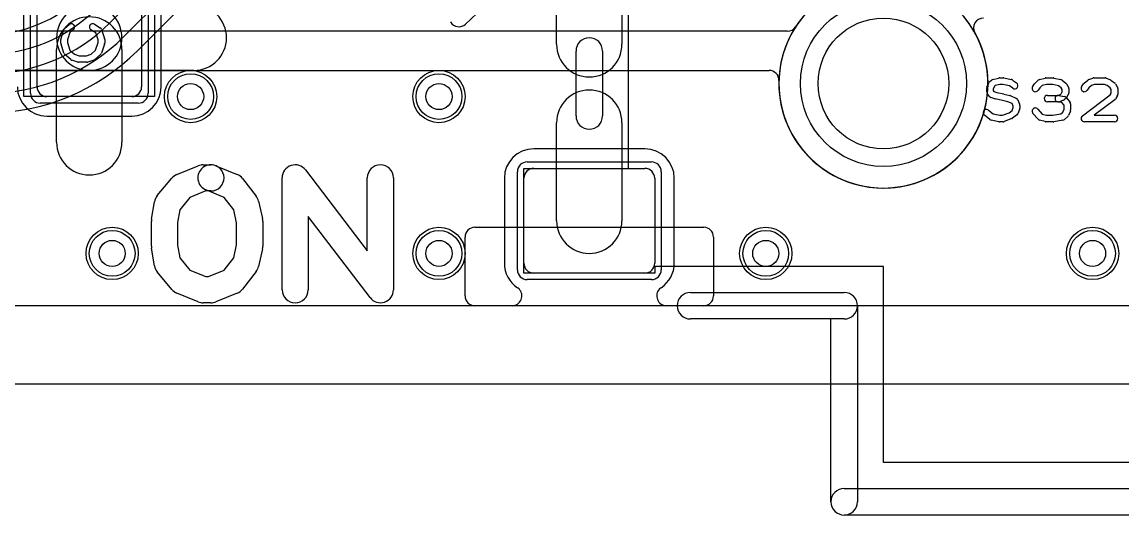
# Model space of a CAD drawing. Extents: x 0 to 57.3, y -1 to 20.5.
# Drawn here: x 27.31 to 35.73, y -1 to 2.77 of the extents above; entities that cross this region are included whole.
import ezdxf

# ---------------------------------------------------------------- set-up
doc = ezdxf.new("R2010")
doc.units = 0
for name, color, linetype in [('Hole', 1, 'CONTINUOUS'), ('L1', 3, 'CONTINUOUS'), ('L2', 3, 'CONTINUOUS'), ('L3', 3, 'CONTINUOUS'), ('L4', 3, 'CONTINUOUS'), ('MetalMask-A', 176, 'CONTINUOUS'), ('Outline', 7, 'CONTINUOUS'), ('PartsArea-A', 111, 'CONTINUOUS'), ('PartsArea-B', 111, 'CONTINUOUS'), ('PartsSilk-A', 221, 'CONTINUOUS'), ('Resist-A', 2, 'CONTINUOUS'), ('Resist-B', 2, 'CONTINUOUS'), ('Silk-A', 140, 'CONTINUOUS')]:
    doc.layers.add(name, color=color, linetype=linetype)

msp = doc.modelspace()

# ---------------------------------------------------------------- linework, layer by layer
at = {"layer": 'Hole'}
for centre, radius in [((33.9, 2.3), 0.5), ((28.6, 2.2), 0.1), ((30.5, 2.2), 0.1), ((28, 1), 0.1), ((30.5, 1), 0.1), ((33, 1), 0.1), ((35.5, 1), 0.1)]:
    msp.add_circle(centre, radius, dxfattribs=at)
at = {"layer": 'L1'}
for p, q in [((31.4, 2.6), (31.4, 3.35)), ((31.9, 3.35), (31.9, 2.6)), ((27.425, 2.275), (27.425, 2.845)), ((28.225, 2.845), (28.225, 2.275)), ((28.37504, 2.275), (28.37504, 2.82503)), ((27.575, 1.85), (27.575, 2.56)), ((28.075, 2.56), (28.075, 1.85)), ((27.825, 2.4), (27.025, 2.4)), ((28.625, 2.4), (27.825, 2.4)), ((28.15, 2.2), (27.5, 2.2)), ((27.5, 2.04996), (28.15, 2.04996)), ((31.4, 1.25), (31.4, 2)), ((31.9, 2), (31.9, 1.25)), ((32.075, 1.80004), (31.225, 1.80004)), ((31.225, 1.65), (32.075, 1.65)), ((30.99996, 1.575), (30.99996, 0.925)), ((31.15, 0.925), (31.15, 1.575)), ((32.15, 1.575), (32.15, 0.925)), ((32.30004, 0.925), (32.30004, 1.575)), ((30.77497, 1.2), (32.52503, 1.2)), ((30.7, 0.67497), (30.7, 1.12503)), ((32.6, 1.12503), (32.6, 0.67497)), ((32.075, 0.85), (31.225, 0.85)), ((31.0591, 0.6), (26.96176, 0.6)), ((32.52503, 0.6), (30.77497, 0.6)), ((38.5591, 0.6), (32.2409, 0.6))]:
    msp.add_line(p, q, dxfattribs=at)
for centre in [(28.6, 2.2), (30.5, 2.2), (28, 1), (30.5, 1), (33, 1), (35.5, 1)]:
    msp.add_circle(centre, 0.2, dxfattribs=at)
for centre, radius, start, end in [((33.89999, 2.29999), 0.80004, 134.421172, 94.808961), ((27.825, 2.65), 0.25, 90, -90), ((27.825, 2.65), 0.25, -90, 90), ((28.625, 2.65), 0.25, -90, 90), ((27.825, 2.56), 0.25, 0, 180), ((31.65, 2.6), 0.25, 180, 0), ((27.5, 2.275), 0.22504, 180, -90), ((27.5, 2.275), 0.075, 180, -90), ((28.15, 2.275), 0.22504, -90, 0), ((28.15, 2.275), 0.075, -90, 0), ((31.65, 2), 0.25, 0, 180), ((27.825, 1.85), 0.25, 180, 0), ((31.225, 1.575), 0.22504, 90, 180), ((32.075, 1.575), 0.22504, 0, 90), ((31.225, 1.575), 0.075, 90, 180), ((32.075, 1.575), 0.075, 0, 90), ((30.77497, 1.12503), 0.07497, 90, 180), ((31.65, 1.25), 0.25, 180, 0), ((32.52503, 1.12503), 0.07497, 0, 90), ((31.225, 0.925), 0.22504, 180, -123.567905), ((31.225, 0.925), 0.075, 180, -90), ((32.075, 0.925), 0.075, -90, 0), ((32.075, 0.925), 0.22504, -56.432095, 0), ((30.77497, 0.67497), 0.07497, 180, -90), ((31.0591, 0.675), 0.075, -90, 45), ((31.05912, 0.67502), 0.07497, 45, 56.434991), ((32.2409, 0.675), 0.075, 135, -90), ((32.24088, 0.67502), 0.07497, 123.565009, 135), ((32.52503, 0.67497), 0.07497, -90, 0)]:
    msp.add_arc(centre, radius, start, end, dxfattribs=at)
at = {"layer": 'L2'}
for p, q in [((33.16512, 2.7), (24.95366, 2.7)), ((25.27649, 2.39996), (33.02535, 2.39996)), ((39.27499, 0.60004), (26.96177, 0.60004))]:
    msp.add_line(p, q, dxfattribs=at)
for centre in [(28.6, 2.2), (30.5, 2.2), (28, 1), (30.5, 1), (33, 1), (35.5, 1)]:
    msp.add_circle(centre, 0.2, dxfattribs=at)
for centre, radius, start, end in [((33.9, 2.30001), 0.80004, 90, 147.124927), ((34.66484, 2.72504), 0.07497, 90, -150.935746), ((33.16512, 2.77497), 0.07497, -90, -32.873913), ((33.9, 2.29999), 0.80004, 178.362625, 29.062395), ((33.02535, 2.32499), 0.07497, -1.635704, 90)]:
    msp.add_arc(centre, radius, start, end, dxfattribs=at)
at = {"layer": 'L3'}
msp.add_line((39.27499, 0.60004), (26.96177, 0.60004), dxfattribs=at)
for centre in [(28.6, 2.2), (30.5, 2.2), (28, 1), (30.5, 1), (33, 1), (35.5, 1)]:
    msp.add_circle(centre, 0.2, dxfattribs=at)
for centre, radius, start, end in [((33.9, 2.3), 0.80004, 29.098636, 178.316768), ((33.89999, 2.3), 0.80005, -151.324154, 29.061421), ((34.66484, 2.72504), 0.07497, -151.329158, -150.935746), ((33.9, 2.29999), 0.80004, 178.362625, -151.325126), ((33.02535, 2.32499), 0.07497, -1.635704, -1.138734)]:
    msp.add_arc(centre, radius, start, end, dxfattribs=at)
at = {"layer": 'L4'}
for p, q in [((27.98129, 2.76308), (28.38544, 3.16725)), ((28.49151, 3.06118), (28.08735, 2.65702)), ((28.19345, 2.55092), (28.60267, 2.96015)), ((39.27499, 0.60004), (26.96177, 0.60004))]:
    msp.add_line(p, q, dxfattribs=at)
for centre in [(28.6, 2.2), (30.5, 2.2), (28, 1), (30.5, 1), (33, 1), (35.5, 1)]:
    msp.add_circle(centre, 0.2, dxfattribs=at)
for centre, radius, start, end in [((33.9, 2.3), 0.80004, 90, -90), ((33.9, 2.3), 0.80004, -90, 90), ((27.04438, 3.7), 1.025, -90, -45.000395), ((27.04438, 3.7), 1.175, -90, -45.000345), ((27.04437, 3.7), 1.325, -90, -45), ((27.04437, 3.7), 1.475, -90, -45), ((27.04437, 3.7), 1.62504, -90, -45)]:
    msp.add_arc(centre, radius, start, end, dxfattribs=at)
at = {"layer": 'MetalMask-A'}
for p, q in [((27.425, 2.275), (27.425, 2.845)), ((28.225, 2.845), (28.225, 2.275)), ((28.15, 2.2), (27.5, 2.2)), ((31.225, 1.65), (32.075, 1.65)), ((31.15, 0.925), (31.15, 1.575)), ((32.15, 1.575), (32.15, 0.925)), ((32.075, 0.85), (31.225, 0.85))]:
    msp.add_line(p, q, dxfattribs=at)
for centre, start, end in [((27.5, 2.275), 180, -90), ((28.15, 2.275), -90, 0), ((31.225, 1.575), 90, 180), ((32.075, 1.575), 0, 90), ((31.225, 0.925), 180, -90), ((32.075, 0.925), -90, 0)]:
    msp.add_arc(centre, 0.075, start, end, dxfattribs=at)
at = {"layer": 'Outline'}
msp.add_line((39.95, 0), (26.5, 0), dxfattribs=at)
at = {"layer": 'PartsArea-A'}
for p, q in [((27.325, 2.2), (27.325, 4.2)), ((28.325, 4.2), (28.325, 2.2)), ((31.95, 1.65), (31.95, 2.95)), ((28.325, 2.2), (27.325, 2.2)), ((31.15, 0.85), (31.15, 1.65)), ((31.15, 1.65), (31.95, 1.65)), ((32.15, 0.85), (31.15, 0.85)), ((33.9, 0.9), (32.15, 0.9)), ((32.15, 0.9), (32.15, 0.85)), ((33.9, -0.6), (33.9, 0.9)), ((36.9, -0.6), (33.9, -0.6))]:
    msp.add_line(p, q, dxfattribs=at)
at = {"layer": 'PartsArea-B'}
msp.add_line((57.3, 0), (0, 0), dxfattribs=at)
at = {"layer": 'PartsSilk-A'}
for p, q in [((30.95091, 2.98837), (30.70346, 2.75465)), ((27.60869, 2.6454), (27.63091, 2.71207)), ((27.63863, 2.72338), (27.67196, 2.75115)), ((27.70396, 2.71273), (27.6761, 2.68952)), ((27.8745, 2.68773), (27.83768, 2.71074)), ((27.86418, 2.75314), (27.90862, 2.72537)), ((27.91909, 2.71207), (27.94131, 2.6454)), ((27.60741, 2.60972), (27.60741, 2.6375)), ((27.6761, 2.68952), (27.65741, 2.63344)), ((27.65741, 2.63344), (27.65741, 2.61362)), ((27.65741, 2.61362), (27.67632, 2.55452)), ((27.87368, 2.55452), (27.89259, 2.61362)), ((27.89259, 2.63344), (27.8745, 2.68773)), ((27.89259, 2.61362), (27.89259, 2.63344)), ((27.94259, 2.6375), (27.94259, 2.60972)), ((27.63082, 2.53266), (27.6086, 2.6021)), ((27.67632, 2.55452), (27.71156, 2.52368)), ((27.83844, 2.52368), (27.87368, 2.55452)), ((27.9414, 2.6021), (27.91918, 2.53266)), ((31.5484, 2.0516), (31.5484, 2.5484)), ((31.7516, 2.5484), (31.7516, 2.0516)), ((27.68261, 2.48258), (27.63817, 2.52147)), ((27.73606, 2.46364), (27.69161, 2.47753)), ((27.71156, 2.52368), (27.74734, 2.5125)), ((27.80648, 2.4625), (27.74352, 2.4625)), ((27.74734, 2.5125), (27.80266, 2.5125)), ((27.80266, 2.5125), (27.83844, 2.52368)), ((27.85839, 2.47753), (27.81394, 2.46364)), ((27.91183, 2.52147), (27.86739, 2.48258)), ((34.6922, 2.27166), (34.70609, 2.30499)), ((34.71355, 2.31489), (34.72744, 2.326)), ((34.737, 2.33073), (34.78144, 2.34184)), ((34.74978, 2.27984), (34.74028, 2.25704)), ((34.75442, 2.28355), (34.74978, 2.27984)), ((34.79058, 2.29259), (34.75442, 2.28355)), ((34.7875, 2.34259), (34.81528, 2.34259)), ((34.81292, 2.29259), (34.79058, 2.29259)), ((34.86343, 2.28297), (34.81292, 2.29259)), ((34.81996, 2.34215), (34.87829, 2.33104)), ((34.88947, 2.26404), (34.86343, 2.28297)), ((34.88831, 2.3267), (34.91887, 2.30448)), ((35.0413, 2.27529), (35.05519, 2.29751)), ((35.05978, 2.30295), (35.08478, 2.32517)), ((35.09495, 2.33064), (35.13662, 2.34175)), ((35.11356, 2.28385), (35.09568, 2.26796)), ((35.14634, 2.29259), (35.11356, 2.28385)), ((35.14306, 2.34259), (35.19861, 2.34259)), ((35.19601, 2.29259), (35.14634, 2.29259)), ((35.24042, 2.28324), (35.19601, 2.29259)), ((35.20376, 2.34205), (35.25654, 2.33094)), ((35.26023, 2.2674), (35.24042, 2.28324)), ((35.26701, 2.326), (35.29479, 2.30378)), ((35.30037, 2.29751), (35.31426, 2.27529)), ((35.4163, 2.27529), (35.43019, 2.29751)), ((35.43577, 2.30378), (35.46355, 2.326)), ((35.49158, 2.28439), (35.47033, 2.2674)), ((35.47063, 2.32997), (35.50118, 2.34108)), ((35.51412, 2.29259), (35.49158, 2.28439)), ((35.50972, 2.34259), (35.59583, 2.34259)), ((35.59102, 2.29259), (35.51412, 2.29259)), ((35.61143, 2.28443), (35.59102, 2.29259)), ((35.60511, 2.3408), (35.63289, 2.32969)), ((35.63554, 2.26689), (35.61143, 2.28443)), ((35.63831, 2.3267), (35.66887, 2.30448)), ((35.67537, 2.29751), (35.68926, 2.27529)), ((34.69028, 2.23981), (34.69028, 2.26204)), ((34.70797, 2.20434), (34.69408, 2.22656)), ((34.75118, 2.18299), (34.72063, 2.1941)), ((34.74028, 2.25704), (34.74028, 2.24698)), ((34.74028, 2.24698), (34.74581, 2.23814)), ((34.74581, 2.23814), (34.76648, 2.23062)), ((34.76648, 2.23062), (34.82018, 2.21988)), ((34.82134, 2.21962), (34.86578, 2.20851)), ((34.86934, 2.20734), (34.91379, 2.18882)), ((35.09568, 2.26796), (35.0837, 2.24879)), ((35.15417, 2.20926), (35.2331, 2.20926)), ((35.2331, 2.20926), (35.2543, 2.21697)), ((35.24188, 2.20887), (35.28355, 2.20146)), ((35.2543, 2.21697), (35.25948, 2.22215)), ((35.25948, 2.22215), (35.26806, 2.23587)), ((35.26806, 2.25487), (35.26023, 2.2674)), ((35.26806, 2.23587), (35.26806, 2.25487)), ((35.29685, 2.1888), (35.28574, 2.17769)), ((35.29838, 2.19285), (35.32615, 2.15952)), ((35.31426, 2.21545), (35.30037, 2.19323)), ((35.31806, 2.26204), (35.31806, 2.2287)), ((35.42247, 2.05239), (35.63543, 2.21256)), ((35.47033, 2.2674), (35.4587, 2.24879)), ((35.63543, 2.21256), (35.64306, 2.22476)), ((35.64306, 2.25487), (35.63554, 2.26689)), ((35.64306, 2.22476), (35.64306, 2.25487)), ((35.68926, 2.20434), (35.67537, 2.18212)), ((35.69306, 2.26204), (35.69306, 2.21759)), ((34.80979, 2.17097), (34.75482, 2.18197)), ((34.85184, 2.16046), (34.80979, 2.17097)), ((34.88505, 2.14662), (34.85184, 2.16046)), ((34.88379, 2.09294), (34.89306, 2.11519)), ((34.89306, 2.12741), (34.88505, 2.14662)), ((34.89306, 2.11519), (34.89306, 2.12741)), ((34.92725, 2.17536), (34.94114, 2.14203)), ((34.94306, 2.13241), (34.94306, 2.11019)), ((35.08131, 2.10442), (35.11519, 2.06571)), ((35.2375, 2.15926), (35.15417, 2.15926)), ((35.26581, 2.15383), (35.23312, 2.15965)), ((35.2766, 2.17187), (35.24604, 2.16076)), ((35.28194, 2.13447), (35.26581, 2.15383)), ((35.27218, 2.08063), (35.28194, 2.10407)), ((35.28194, 2.10407), (35.28194, 2.13447)), ((35.33194, 2.14352), (35.33194, 2.09907)), ((35.6692, 2.17539), (35.51233, 2.05741)), ((34.71355, 2.024), (34.67188, 2.05733)), ((34.70312, 2.09637), (34.73994, 2.06692)), ((34.73994, 2.06692), (34.78986, 2.05741)), ((34.78986, 2.05741), (34.81068, 2.05741)), ((34.81068, 2.05741), (34.8616, 2.07681)), ((34.88251, 2.03127), (34.82418, 2.00905)), ((34.8616, 2.07681), (34.88379, 2.09294)), ((34.91887, 2.05663), (34.88831, 2.03441)), ((34.94114, 2.10058), (34.92725, 2.06724)), ((35.08258, 2.02706), (35.04369, 2.0715)), ((35.11519, 2.06571), (35.14634, 2.05741)), ((35.14634, 2.05741), (35.19662, 2.05741)), ((35.19662, 2.05741), (35.25691, 2.06705)), ((35.25691, 2.06705), (35.27218, 2.08063)), ((35.30967, 2.04705), (35.28467, 2.02483)), ((35.33002, 2.08946), (35.31614, 2.05613)), ((35.51233, 2.05741), (35.66806, 2.05741)), ((34.78282, 2.00785), (34.72449, 2.01896)), ((34.81528, 2.00741), (34.7875, 2.00741)), ((35.13662, 2.00825), (35.09495, 2.01936)), ((35.19861, 2.00741), (35.14306, 2.00741)), ((35.27201, 2.01883), (35.20256, 2.00772)), ((35.66806, 2.00741), (35.4375, 2.00741)), ((28.49547, 1.60366), (28.65844, 1.67033)), ((28.6963, 1.67778), (28.75556, 1.67778)), ((28.79343, 1.67033), (28.95639, 1.60366)), ((29.47954, 1.63838), (29.95185, 1.01848)), ((28.3454, 1.4418), (28.45651, 1.57513)), ((28.99746, 1.5725), (29.10116, 1.43917)), ((29.3, 0.72222), (29.3, 1.57778)), ((29.95185, 1.01848), (29.95185, 1.57778)), ((30.15185, 1.57778), (30.15185, 0.72222)), ((28.71596, 1.47778), (28.59422, 1.42798)), ((28.75556, 1.47778), (28.71596, 1.47778)), ((28.85596, 1.42866), (28.71769, 1.48523)), ((28.30136, 1.26088), (28.32358, 1.39422)), ((28.59422, 1.42798), (28.5164, 1.33459)), ((28.92948, 1.33414), (28.85596, 1.42866)), ((29.11984, 1.39947), (29.14947, 1.26613)), ((28.5164, 1.33459), (28.5, 1.23616)), ((28.95185, 1.23346), (28.92948, 1.33414)), ((29.97231, 0.66162), (29.5, 1.28152)), ((29.5, 1.28152), (29.5, 0.72222)), ((28.3, 1.05556), (28.3, 1.24444)), ((28.5, 1.23616), (28.5, 1.06384)), ((28.95185, 1.06654), (28.95185, 1.23346)), ((29.15185, 1.24444), (29.15185, 1.05556)), ((28.32358, 0.90578), (28.30136, 1.03912)), ((28.5, 1.06384), (28.5164, 0.96541)), ((28.92948, 0.96586), (28.95185, 1.06654)), ((29.14947, 1.03387), (29.11984, 0.90053)), ((28.5164, 0.96541), (28.59422, 0.87202)), ((28.85596, 0.87134), (28.92948, 0.96586)), ((28.45651, 0.72487), (28.3454, 0.8582)), ((28.59422, 0.87202), (28.71596, 0.82222)), ((28.7359, 0.82222), (28.85596, 0.87134)), ((29.10116, 0.86083), (28.99746, 0.7275)), ((28.71596, 0.82222), (28.7359, 0.82222)), ((28.65844, 0.62967), (28.49547, 0.69634)), ((28.95639, 0.69634), (28.79343, 0.62967)), ((32.4236, 0.7016), (33.6, 0.7016)), ((28.75556, 0.62222), (28.6963, 0.62222)), ((33.7016, 0.6), (33.7016, -0.9)), ((33.4984, 0.4984), (32.4236, 0.4984)), ((33.4984, -0.9), (33.4984, 0.4984)), ((33.6, -0.7984), (37.0984, -0.7984)), ((37.2, -1.0016), (33.6, -1.0016))]:
    msp.add_line(p, q, dxfattribs=at)
for centre, radius, start, end in [((27.65463, 2.70417), 0.025, 129.790899, 161.579545), ((27.68796, 2.73194), 0.025, -50.209101, 129.800498), ((27.85093, 2.73194), 0.025, 57.994617, -122.000747), ((27.89537, 2.70417), 0.025, 18.420455, 57.994617), ((30.65196, 2.80917), 0.075, -149.040174, -46.635136), ((27.63241, 2.6375), 0.025, 161.579545, 180), ((27.63241, 2.60972), 0.025, 180, -162.253582), ((27.91759, 2.6375), 0.025, 0, 18.420455), ((27.91759, 2.60972), 0.025, -17.746418, 0), ((31.65, 2.5484), 0.1016, 0, 180), ((27.65463, 2.54028), 0.025, -162.253582, -131.188082), ((27.89537, 2.54028), 0.025, -48.811918, -17.746418), ((27.69907, 2.50139), 0.025, -131.188082, -107.362228), ((27.74352, 2.4875), 0.025, -107.362228, -90), ((27.80648, 2.4875), 0.025, -90, -72.637772), ((27.85093, 2.50139), 0.025, -72.637772, -48.811918), ((34.72917, 2.29537), 0.025, 128.666967, 157.373085), ((34.74306, 2.30648), 0.025, 104.030684, 128.666967), ((34.7875, 2.31759), 0.025, 90, 104.030684), ((34.81528, 2.31759), 0.025, 79.211414, 90), ((34.87361, 2.30648), 0.025, 53.982737, 79.211414), ((34.90417, 2.28426), 0.025, -126.017263, 53.979316), ((35.0625, 2.26204), 0.025, 147.994617, -32.010019), ((35.07639, 2.28426), 0.025, 131.627831, 147.989981), ((35.10139, 2.30648), 0.025, 104.925513, 131.630694), ((35.14306, 2.31759), 0.025, 90, 104.92885), ((35.19861, 2.31759), 0.025, 78.110161, 90), ((35.25139, 2.30648), 0.025, 51.333033, 78.112983), ((35.27917, 2.28426), 0.025, 32.005383, 51.345223), ((35.29306, 2.26204), 0.025, 0, 32.010019), ((35.4375, 2.26204), 0.025, 147.994617, -32.010019), ((35.45139, 2.28426), 0.025, 128.666967, 147.989981), ((35.47917, 2.30648), 0.025, 109.97919, 128.654777), ((35.50972, 2.31759), 0.025, 90, 109.984612), ((35.59583, 2.31759), 0.025, 68.207103, 90), ((35.62361, 2.30648), 0.025, 53.982737, 68.202147), ((35.65417, 2.28426), 0.025, 32.005383, 53.979316), ((35.66806, 2.26204), 0.025, 0, 32.010019), ((34.71528, 2.26204), 0.025, 157.373085, 180), ((34.71528, 2.23981), 0.025, 180, -147.994617), ((34.72917, 2.21759), 0.025, -147.994617, -109.97919), ((34.81528, 2.19537), 0.025, 75.969316, 78.692051), ((34.85972, 2.18426), 0.025, 67.373085, 75.963757), ((34.90417, 2.16574), 0.025, 22.626915, 67.38105), ((35.15417, 2.18426), 0.025, 90, -90), ((35.2375, 2.18426), 0.025, 79.908369, -100.083264), ((35.27917, 2.17685), 0.025, 39.790899, 79.916736), ((35.27917, 2.20648), 0.025, -45, -32.010019), ((35.29306, 2.2287), 0.025, -32.005383, 0), ((35.66806, 2.21759), 0.025, -32.005383, 0), ((34.75972, 2.20648), 0.025, -109.97919, -101.305437), ((34.91806, 2.13241), 0.025, 0, 22.623527), ((34.91806, 2.11019), 0.025, -22.605762, 0), ((35.0625, 2.08796), 0.025, 41.188082, -138.810424), ((35.2375, 2.18426), 0.025, -90, -70.02141), ((35.26806, 2.19537), 0.025, -70.02864, -45), ((35.30694, 2.14352), 0.025, 0, 39.800498), ((35.65417, 2.19537), 0.025, -53.047603, -32.010019), ((31.65, 2.0516), 0.1016, 180, 0), ((34.6875, 2.07685), 0.025, 51.333033, -128.654777), ((34.72917, 2.04352), 0.025, -128.666967, -100.783847), ((34.87361, 2.05463), 0.025, -69.143502, -53.979316), ((34.90417, 2.07685), 0.025, -53.982737, -22.617424), ((35.10139, 2.04352), 0.025, -138.811918, -104.92885), ((35.26806, 2.04352), 0.025, -80.910628, -48.369306), ((35.29306, 2.06574), 0.025, -48.372169, -22.608878), ((35.30694, 2.09907), 0.025, -22.605762, 0), ((35.4375, 2.03241), 0.025, 126.952397, -90), ((35.66806, 2.03241), 0.025, -90, 90), ((34.7875, 2.03241), 0.025, -100.788586, -90), ((34.81528, 2.03241), 0.025, -90, -69.146359), ((35.14306, 2.03241), 0.025, -104.925513, -90), ((35.19861, 2.03241), 0.025, -90, -80.911332), ((28.53333, 1.51111), 0.1, 112.2483, 140.192962), ((28.75556, 1.57778), 0.1, 67.746396, -112.250393), ((28.6963, 1.57778), 0.1, 90, 112.248301), ((28.75556, 1.57778), 0.1, -90, 90), ((28.91852, 1.51111), 0.1, 37.871466, 67.746396), ((29.4, 1.57778), 0.1, 37.30308, 180), ((30.05185, 1.57778), 0.1, 0, 180), ((28.42222, 1.37778), 0.1, 140.192962, 170.537678), ((29.02222, 1.37778), 0.1, 12.526943, 37.871466), ((29.05185, 1.24444), 0.1, 0, 12.526943), ((28.4, 1.24444), 0.1, 170.537678, 180), ((28.4, 1.05556), 0.1, 180, -170.537678), ((29.05185, 1.05556), 0.1, -12.526943, 0), ((28.42222, 0.92222), 0.1, -170.537678, -140.192962), ((29.02222, 0.92222), 0.1, -37.871466, -12.526943), ((28.53333, 0.78889), 0.1, -140.192962, -112.248301), ((28.91852, 0.78889), 0.1, -67.746396, -37.871466), ((29.4, 0.72222), 0.1, 180, 0), ((30.05185, 0.72222), 0.1, -142.69692, 0), ((32.4236, 0.6), 0.1016, 90, -90), ((33.6, 0.6), 0.1016, 0, 90), ((28.6963, 0.72222), 0.1, -112.2483, -90), ((28.75556, 0.72222), 0.1, -90, -67.746396), ((33.6, -0.9), 0.1016, 90, -90), ((33.6, -0.9), 0.1016, 180, 0)]:
    msp.add_arc(centre, radius, start, end, dxfattribs=at)
at = {"layer": 'Resist-A'}
for p, q in [((27.375, 2.225), (27.375, 2.895)), ((28.275, 2.895), (28.275, 2.225)), ((28.2, 2.15), (27.45, 2.15)), ((31.175, 1.7), (32.125, 1.7)), ((31.1, 0.875), (31.1, 1.625)), ((32.2, 1.625), (32.2, 0.875)), ((32.125, 0.8), (31.175, 0.8))]:
    msp.add_line(p, q, dxfattribs=at)
for centre, radius in [((33.9, 2.3), 0.635), ((28.6, 2.2), 0.175), ((30.5, 2.2), 0.175), ((28, 1), 0.175), ((30.5, 1), 0.175), ((33, 1), 0.175), ((35.5, 1), 0.175)]:
    msp.add_circle(centre, radius, dxfattribs=at)
for centre, start, end in [((27.45, 2.225), 180, -90), ((28.2, 2.225), -90, 0), ((31.175, 1.625), 90, 180), ((32.125, 1.625), 0, 90), ((31.175, 0.875), 180, -90), ((32.125, 0.875), -90, 0)]:
    msp.add_arc(centre, 0.075, start, end, dxfattribs=at)
at = {"layer": 'Resist-B'}
for centre, radius in [((33.9, 2.3), 0.635), ((28.6, 2.2), 0.175), ((30.5, 2.2), 0.175), ((28, 1), 0.175), ((30.5, 1), 0.175), ((33, 1), 0.175), ((35.5, 1), 0.175)]:
    msp.add_circle(centre, radius, dxfattribs=at)
at = {"layer": 'Silk-A'}
for p, q in [((31.5484, 2.0516), (31.5484, 2.5484)), ((31.7516, 2.5484), (31.7516, 2.0516)), ((28.49547, 1.60366), (28.65844, 1.67033)), ((28.6963, 1.67778), (28.75556, 1.67778)), ((28.79343, 1.67033), (28.95639, 1.60366)), ((29.47954, 1.63838), (29.95185, 1.01848)), ((28.3454, 1.4418), (28.45651, 1.57513)), ((28.99746, 1.5725), (29.10116, 1.43917)), ((29.3, 0.72222), (29.3, 1.57778)), ((29.95185, 1.01848), (29.95185, 1.57778)), ((30.15185, 1.57778), (30.15185, 0.72222)), ((28.71596, 1.47778), (28.59422, 1.42798)), ((28.75556, 1.47778), (28.71596, 1.47778)), ((28.85596, 1.42866), (28.71769, 1.48523)), ((28.30136, 1.26088), (28.32358, 1.39422)), ((28.59422, 1.42798), (28.5164, 1.33459)), ((28.92948, 1.33414), (28.85596, 1.42866)), ((29.11984, 1.39947), (29.14947, 1.26613)), ((28.5164, 1.33459), (28.5, 1.23616)), ((28.95185, 1.23346), (28.92948, 1.33414)), ((29.97231, 0.66162), (29.5, 1.28152)), ((29.5, 1.28152), (29.5, 0.72222)), ((28.3, 1.05556), (28.3, 1.24444)), ((28.5, 1.23616), (28.5, 1.06384)), ((28.95185, 1.06654), (28.95185, 1.23346)), ((29.15185, 1.24444), (29.15185, 1.05556)), ((28.32358, 0.90578), (28.30136, 1.03912)), ((28.5, 1.06384), (28.5164, 0.96541)), ((28.92948, 0.96586), (28.95185, 1.06654)), ((29.14947, 1.03387), (29.11984, 0.90053)), ((28.5164, 0.96541), (28.59422, 0.87202)), ((28.85596, 0.87134), (28.92948, 0.96586)), ((28.45651, 0.72487), (28.3454, 0.8582)), ((28.59422, 0.87202), (28.71596, 0.82222)), ((28.7359, 0.82222), (28.85596, 0.87134)), ((29.10116, 0.86083), (28.99746, 0.7275)), ((28.71596, 0.82222), (28.7359, 0.82222)), ((28.65844, 0.62967), (28.49547, 0.69634)), ((28.95639, 0.69634), (28.79343, 0.62967)), ((32.4236, 0.7016), (33.6, 0.7016)), ((28.75556, 0.62222), (28.6963, 0.62222)), ((33.6, 0.4984), (32.4236, 0.4984))]:
    msp.add_line(p, q, dxfattribs=at)
for centre, radius, start, end in [((31.65, 2.5484), 0.1016, 0, 180), ((31.65, 2.0516), 0.1016, 180, 0), ((28.53333, 1.51111), 0.1, 112.2483, 140.192962), ((28.75556, 1.57778), 0.1, 67.746396, -112.250393), ((28.6963, 1.57778), 0.1, 90, 112.248301), ((28.75556, 1.57778), 0.1, -90, 90), ((28.91852, 1.51111), 0.1, 37.871466, 67.746396), ((29.4, 1.57778), 0.1, 37.30308, 180), ((30.05185, 1.57778), 0.1, 0, 180), ((28.42222, 1.37778), 0.1, 140.192962, 170.537678), ((29.02222, 1.37778), 0.1, 12.526943, 37.871466), ((29.05185, 1.24444), 0.1, 0, 12.526943), ((28.4, 1.24444), 0.1, 170.537678, 180), ((28.4, 1.05556), 0.1, 180, -170.537678), ((29.05185, 1.05556), 0.1, -12.526943, 0), ((28.42222, 0.92222), 0.1, -170.537678, -140.192962), ((29.02222, 0.92222), 0.1, -37.871466, -12.526943), ((28.53333, 0.78889), 0.1, -140.192962, -112.248301), ((28.91852, 0.78889), 0.1, -67.746396, -37.871466), ((29.4, 0.72222), 0.1, 180, 0), ((30.05185, 0.72222), 0.1, -142.69692, 0), ((32.4236, 0.6), 0.1016, 90, -90), ((33.6, 0.6), 0.1016, -90, 90), ((28.6963, 0.72222), 0.1, -112.2483, -90), ((28.75556, 0.72222), 0.1, -90, -67.746396)]:
    msp.add_arc(centre, radius, start, end, dxfattribs=at)

doc.saveas('drawing.dxf')
